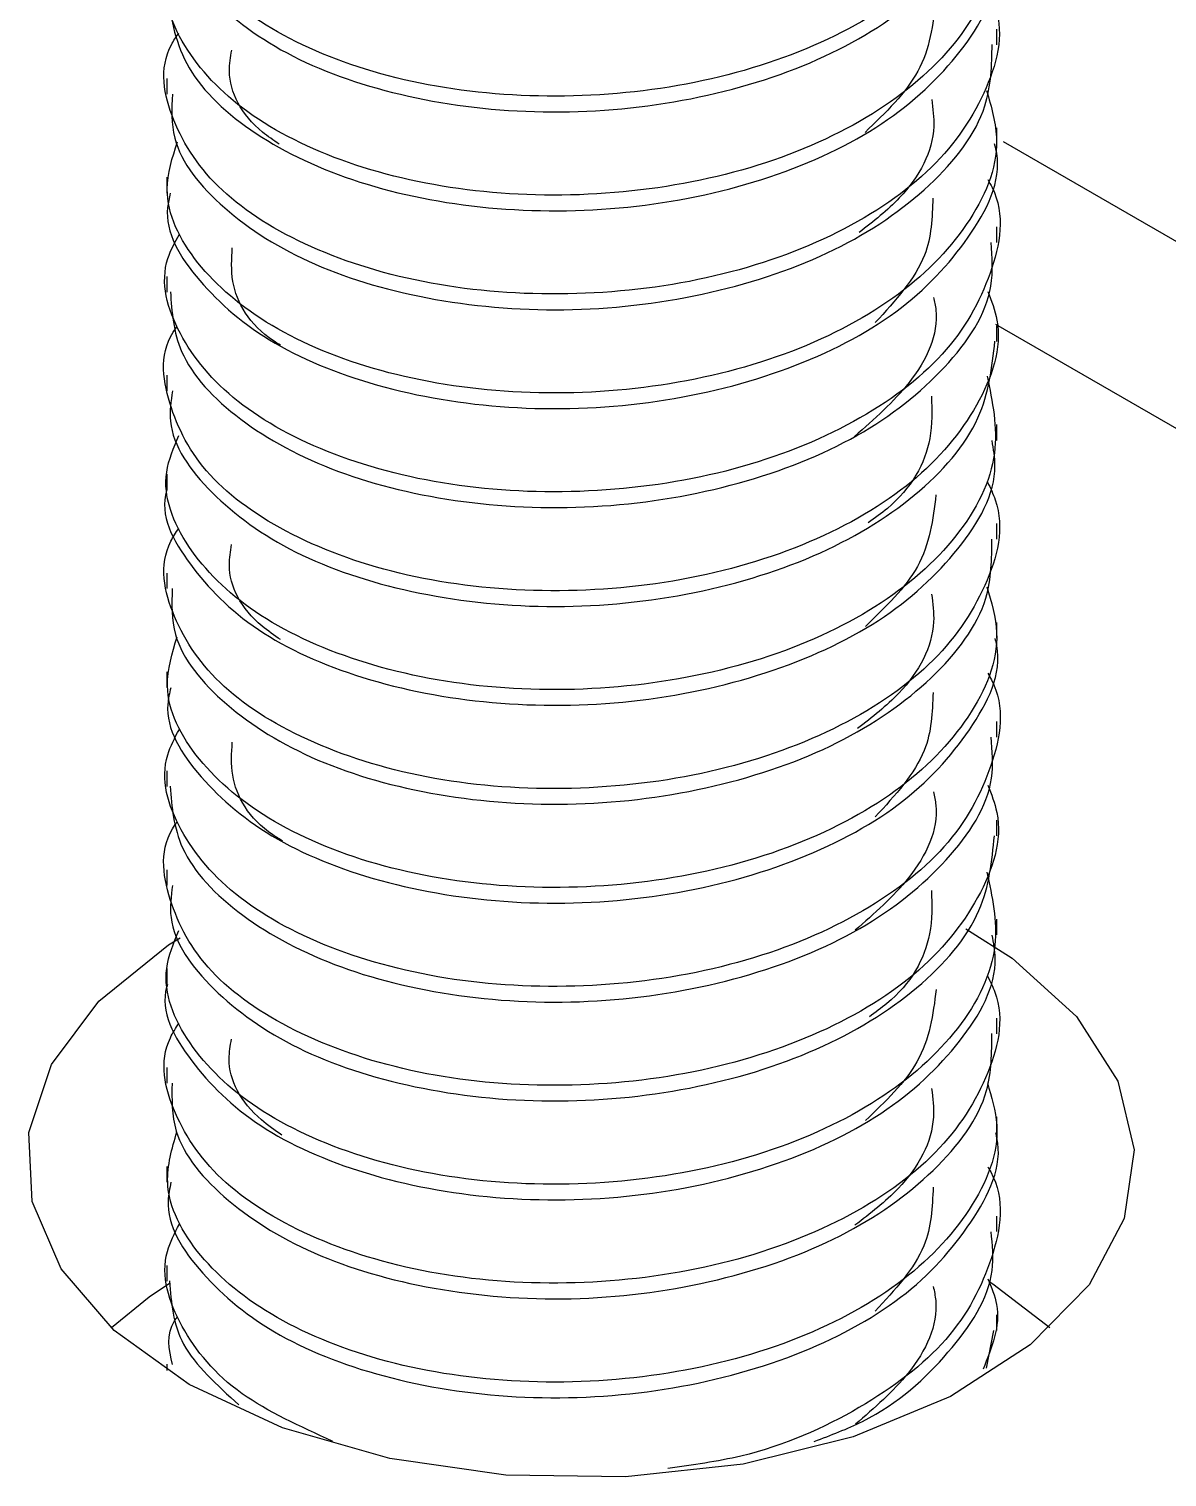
# Model space of a CAD drawing. Extents: x -976302 to -776254, y 5665 to 231437.
# Drawn here: x -787084 to -787001.3, y 89288.3 to 89393.5 of the extents above; entities that cross this region are included whole.
import ezdxf

# ---------------------------------------------------------------- set-up
doc = ezdxf.new("R2010")
doc.units = 0
doc.header["$LTSCALE"] = 1000
doc.header["$MEASUREMENT"] = 0
doc.layers.add('暖通', color=7, linetype='Continuous')

msp = doc.modelspace()

# ---------------------------------------------------------------- linework, layer by layer
at = {"layer": '暖通', "color": 7}
for p, q in [((-787013.65, 89392.38), (-787013.65, 89393.52)), ((-787013.65, 89392.38), (-787013.65, 89393.52)), ((-787074.03, 89389.92), (-787074.03, 89388.79)), ((-787074.03, 89389.92), (-787074.03, 89388.79)), ((-787013.65, 89385.19), (-787013.65, 89386.33)), ((-787013.65, 89385.19), (-787013.65, 89386.33)), ((-786885.03, 89311.36), (-787013.17, 89385.33)), ((-786885.03, 89311.36), (-787013.17, 89385.33)), ((-787074.03, 89382.74), (-787074.03, 89381.59)), ((-787074.03, 89382.74), (-787074.03, 89381.59)), ((-787013.65, 89378), (-787013.65, 89379.14)), ((-787013.65, 89378), (-787013.65, 89379.14)), ((-787074.03, 89375.54), (-787074.03, 89374.4)), ((-787074.03, 89375.54), (-787074.03, 89374.4)), ((-786905.16, 89309.36), (-787013.73, 89372.04)), ((-786905.16, 89309.36), (-787013.73, 89372.04)), ((-787013.65, 89370.81), (-787013.65, 89371.95)), ((-787013.65, 89370.81), (-787013.65, 89371.95)), ((-787074.03, 89368.35), (-787074.03, 89367.22)), ((-787074.03, 89368.35), (-787074.03, 89367.22)), ((-787013.65, 89363.62), (-787013.65, 89364.76)), ((-787013.65, 89363.62), (-787013.65, 89364.76)), ((-787074.03, 89361.17), (-787074.03, 89360.02)), ((-787074.03, 89361.17), (-787074.03, 89360.02)), ((-787013.65, 89356.43), (-787013.65, 89357.57)), ((-787013.65, 89356.43), (-787013.65, 89357.57)), ((-787074.03, 89353.97), (-787074.03, 89352.84)), ((-787074.03, 89353.97), (-787074.03, 89352.84)), ((-787013.65, 89349.24), (-787013.65, 89350.38)), ((-787013.65, 89349.24), (-787013.65, 89350.38)), ((-787074.03, 89346.78), (-787074.03, 89345.64)), ((-787074.03, 89346.78), (-787074.03, 89345.64)), ((-787013.65, 89342.05), (-787013.65, 89343.19)), ((-787013.65, 89342.05), (-787013.65, 89343.19)), ((-787074.03, 89339.59), (-787074.03, 89338.45)), ((-787074.03, 89339.59), (-787074.03, 89338.45)), ((-787013.65, 89334.86), (-787013.65, 89336)), ((-787013.65, 89334.86), (-787013.65, 89336)), ((-787074.03, 89332.4), (-787074.03, 89331.26)), ((-787074.03, 89332.4), (-787074.03, 89331.26)), ((-787013.65, 89327.67), (-787013.65, 89328.81)), ((-787013.65, 89327.67), (-787013.65, 89328.81)), ((-787074.03, 89325.22), (-787074.03, 89324.07)), ((-787074.03, 89325.22), (-787074.03, 89324.07)), ((-787013.65, 89320.48), (-787013.65, 89321.62)), ((-787013.65, 89320.48), (-787013.65, 89321.62)), ((-787074.03, 89318.02), (-787074.03, 89316.88)), ((-787074.03, 89318.02), (-787074.03, 89316.88)), ((-787013.65, 89313.28), (-787013.65, 89314.43)), ((-787013.65, 89313.28), (-787013.65, 89314.43)), ((-787074.03, 89310.83), (-787074.03, 89309.69)), ((-787074.03, 89310.83), (-787074.03, 89309.69)), ((-787013.65, 89306.1), (-787013.65, 89307.23)), ((-787013.65, 89306.1), (-787013.65, 89307.23)), ((-787074.03, 89303.64), (-787074.03, 89302.5)), ((-787074.03, 89303.64), (-787074.03, 89302.5)), ((-787013.65, 89298.9), (-787013.65, 89300.05)), ((-787013.65, 89298.9), (-787013.65, 89300.05)), ((-787014.4, 89296.16), (-787013.87, 89298.92)), ((-787014.4, 89296.16), (-787013.87, 89298.92)), ((-787074.03, 89296.45), (-787074.03, 89295.99)), ((-787074.03, 89296.45), (-787074.03, 89295.99))]:
    msp.add_line(p, q, dxfattribs=at)
at = {"layer": '暖通', "color": 7, "flags": 128}
for points in [[(-787072.39, 89294.99), (-787077.84, 89298.9), (-787081.71, 89303.4), (-787083.81, 89308.28), (-787084.05, 89313.3), (-787082.41, 89318.24), (-787078.97, 89322.86), (-787073.89, 89326.94), (-787073.06, 89327.46)], [(-787072.39, 89294.99), (-787077.84, 89298.9), (-787081.71, 89303.4), (-787083.81, 89308.28), (-787084.05, 89313.3), (-787082.41, 89318.24), (-787078.97, 89322.86), (-787073.89, 89326.94), (-787073.06, 89327.46)], [(-787015.91, 89328.1), (-787012.55, 89325.98), (-787007.86, 89321.74), (-787004.86, 89317.03), (-787003.68, 89312.05), (-787004.39, 89307.04), (-787006.95, 89302.23), (-787011.23, 89297.86), (-787017.04, 89294.12), (-787024.11, 89291.19), (-787032.11, 89289.2), (-787040.66, 89288.26), (-787049.36, 89288.39), (-787057.81, 89289.6), (-787065.61, 89291.84), (-787072.39, 89294.99), (-787072.39, 89294.99)], [(-787015.91, 89328.1), (-787012.55, 89325.98), (-787007.86, 89321.74), (-787004.86, 89317.03), (-787003.68, 89312.05), (-787004.39, 89307.04), (-787006.95, 89302.23), (-787011.23, 89297.86), (-787017.04, 89294.12), (-787024.11, 89291.19), (-787032.11, 89289.2), (-787040.66, 89288.26), (-787049.36, 89288.39), (-787057.81, 89289.6), (-787065.61, 89291.84), (-787072.39, 89294.99), (-787072.39, 89294.99)], [(-787073.83, 89302.32), (-787075.3, 89301.32), (-787078.05, 89299.09)], [(-787073.83, 89302.32), (-787075.3, 89301.32), (-787078.05, 89299.09)], [(-787009.8, 89299.09), (-787013.96, 89302.28), (-787014.16, 89302.41)], [(-787009.8, 89299.09), (-787013.96, 89302.28), (-787014.16, 89302.41)]]:
    msp.add_lwpolyline(points, dxfattribs=at)
at = {"layer": '暖通', "color": 7}
for points, knots in [([(-787014.31, 89410.34), (-787014.04, 89409.61), (-787013.03, 89406.85), (-787014.82, 89401.83), (-787019.54, 89396.23), (-787027.23, 89391.8), (-787036.73, 89389.08), (-787047.06, 89388.33), (-787057.01, 89389.52), (-787065.5, 89392.61), (-787071.47, 89397.02), (-787074.55, 89402.4), (-787073.71, 89406.02), (-787073.3, 89407.82)], [0, 0, 0, 0, 0.0345316, 0.1311969, 0.227885, 0.3245481, 0.4212209, 0.5178949, 0.6145605, 0.7112449, 0.8079067, 0.9045977, 1, 1, 1, 1]), ([(-787014.31, 89410.34), (-787014.04, 89409.61), (-787013.03, 89406.85), (-787014.82, 89401.83), (-787019.54, 89396.23), (-787027.23, 89391.8), (-787036.73, 89389.08), (-787047.06, 89388.33), (-787057.01, 89389.52), (-787065.5, 89392.61), (-787071.47, 89397.02), (-787074.55, 89402.4), (-787073.71, 89406.02), (-787073.3, 89407.82)], [0, 0, 0, 0, 0.0345316, 0.1311969, 0.227885, 0.3245481, 0.4212209, 0.5178949, 0.6145605, 0.7112449, 0.8079067, 0.9045977, 1, 1, 1, 1]), ([(-787073.63, 89403.16), (-787073.74, 89402.47), (-787074.12, 89399.96), (-787071.22, 89395.76), (-787065.27, 89391.29), (-787056.69, 89388.35), (-787046.71, 89387.16), (-787036.4, 89388.02), (-787026.91, 89390.79), (-787019.41, 89395.25), (-787014.5, 89400.81), (-787014, 89404.83), (-787013.76, 89406.77)], [0, 0, 0, 0, 0.040271, 0.147761, 0.255267, 0.36275, 0.470269, 0.577757, 0.685259, 0.792749, 0.900235, 1, 1, 1, 1]), ([(-787073.63, 89403.16), (-787073.74, 89402.47), (-787074.12, 89399.96), (-787071.22, 89395.76), (-787065.27, 89391.29), (-787056.69, 89388.35), (-787046.71, 89387.16), (-787036.4, 89388.02), (-787026.91, 89390.79), (-787019.41, 89395.25), (-787014.5, 89400.81), (-787014, 89404.83), (-787013.76, 89406.77)], [0, 0, 0, 0, 0.040271, 0.147761, 0.255267, 0.36275, 0.470269, 0.577757, 0.685259, 0.792749, 0.900235, 1, 1, 1, 1]), ([(-787014.33, 89404.36), (-787013.96, 89402.4), (-787013.18, 89398.35), (-787016.29, 89392.31), (-787022.29, 89387.14), (-787030.81, 89383.3), (-787040.78, 89381.36), (-787051.1, 89381.37), (-787060.58, 89383.35), (-787068.23, 89387.03), (-787072.94, 89391.86), (-787074.67, 89396.49), (-787073.51, 89399.11), (-787073.13, 89399.95)], [0, 0, 0, 0, 0.090552, 0.186538, 0.282539, 0.37852, 0.474532, 0.570517, 0.666514, 0.762501, 0.858483, 0.954488, 1, 1, 1, 1]), ([(-787014.33, 89404.36), (-787013.96, 89402.4), (-787013.18, 89398.35), (-787016.29, 89392.31), (-787022.29, 89387.14), (-787030.81, 89383.3), (-787040.78, 89381.36), (-787051.1, 89381.37), (-787060.58, 89383.35), (-787068.23, 89387.03), (-787072.94, 89391.86), (-787074.67, 89396.49), (-787073.51, 89399.11), (-787073.13, 89399.95)], [0, 0, 0, 0, 0.090552, 0.186538, 0.282539, 0.37852, 0.474532, 0.570517, 0.666514, 0.762501, 0.858483, 0.954488, 1, 1, 1, 1]), ([(-787074, 89395.97), (-787073.69, 89394.18), (-787073.07, 89390.57), (-787067.94, 89385.71), (-787060.31, 89382.12), (-787050.75, 89380.21), (-787040.43, 89380.24), (-787030.5, 89382.3), (-787022.02, 89386.11), (-787016.24, 89391.41), (-787013.49, 89396.14), (-787013.92, 89398.89), (-787014.02, 89399.56)], [0, 0, 0, 0, 0.105419, 0.212938, 0.320429, 0.427932, 0.535435, 0.642929, 0.750443, 0.857932, 0.965455, 1, 1, 1, 1]), ([(-787074, 89395.97), (-787073.69, 89394.18), (-787073.07, 89390.57), (-787067.94, 89385.71), (-787060.31, 89382.12), (-787050.75, 89380.21), (-787040.43, 89380.24), (-787030.5, 89382.3), (-787022.02, 89386.11), (-787016.24, 89391.41), (-787013.49, 89396.14), (-787013.92, 89398.89), (-787014.02, 89399.56)], [0, 0, 0, 0, 0.105419, 0.212938, 0.320429, 0.427932, 0.535435, 0.642929, 0.750443, 0.857932, 0.965455, 1, 1, 1, 1]), ([(-787014.33, 89396.46), (-787014.12, 89396), (-787012.97, 89393.54), (-787014.23, 89388.74), (-787018.25, 89382.95), (-787025.43, 89378.23), (-787034.62, 89375.1), (-787044.87, 89373.95), (-787055.01, 89374.72), (-787063.86, 89377.44), (-787070.53, 89381.63), (-787073.89, 89386.81), (-787074.67, 89390.95), (-787073.35, 89392.95), (-787073.16, 89393.23)], [0, 0, 0, 0, 0.021887, 0.11811, 0.214347, 0.310571, 0.406793, 0.503034, 0.599256, 0.695504, 0.791724, 0.887962, 0.984188, 1, 1, 1, 1]), ([(-787014.33, 89396.46), (-787014.12, 89396), (-787012.97, 89393.54), (-787014.23, 89388.74), (-787018.25, 89382.95), (-787025.43, 89378.23), (-787034.62, 89375.1), (-787044.87, 89373.95), (-787055.01, 89374.72), (-787063.86, 89377.44), (-787070.53, 89381.63), (-787073.89, 89386.81), (-787074.67, 89390.95), (-787073.35, 89392.95), (-787073.16, 89393.23)], [0, 0, 0, 0, 0.021887, 0.11811, 0.214347, 0.310571, 0.406793, 0.503034, 0.599256, 0.695504, 0.791724, 0.887962, 0.984188, 1, 1, 1, 1]), ([(-787018.1, 89395.61), (-787018.31, 89393.84), (-787018.72, 89390.38), (-787021.75, 89387.44), (-787023.24, 89386.01)], [0, 0, 0, 0, 0.509402, 1, 1, 1, 1]), ([(-787018.1, 89395.61), (-787018.31, 89393.84), (-787018.72, 89390.38), (-787021.75, 89387.44), (-787023.24, 89386.01)], [0, 0, 0, 0, 0.509402, 1, 1, 1, 1]), ([(-787073.62, 89388.79), (-787073.67, 89387.72), (-787073.8, 89384.81), (-787070.21, 89380.35), (-787063.63, 89376.15), (-787054.67, 89373.57), (-787044.52, 89372.78), (-787034.3, 89374.08), (-787025.12, 89377.21), (-787018.17, 89381.99), (-787014.11, 89387.3), (-787014.03, 89390.89), (-787014, 89392.4)], [0, 0, 0, 0, 0.063001, 0.170483, 0.277963, 0.385431, 0.492933, 0.600406, 0.707903, 0.815374, 0.922855, 1, 1, 1, 1]), ([(-787073.62, 89388.79), (-787073.67, 89387.72), (-787073.8, 89384.81), (-787070.21, 89380.35), (-787063.63, 89376.15), (-787054.67, 89373.57), (-787044.52, 89372.78), (-787034.3, 89374.08), (-787025.12, 89377.21), (-787018.17, 89381.99), (-787014.11, 89387.3), (-787014.03, 89390.89), (-787014, 89392.4)], [0, 0, 0, 0, 0.063001, 0.170483, 0.277963, 0.385431, 0.492933, 0.600406, 0.707903, 0.815374, 0.922855, 1, 1, 1, 1]), ([(-787065.85, 89385.14), (-787066.26, 89385.43), (-787068.42, 89386.92), (-787069.72, 89389.44), (-787069.39, 89391.48), (-787069.3, 89391.99)], [0, 0, 0, 0, 0.1522281, 0.7881333, 1, 1, 1, 1]), ([(-787065.85, 89385.14), (-787066.26, 89385.43), (-787068.42, 89386.92), (-787069.72, 89389.44), (-787069.39, 89391.48), (-787069.3, 89391.99)], [0, 0, 0, 0, 0.1522281, 0.7881333, 1, 1, 1, 1]), ([(-787014.4, 89389.05), (-787014.05, 89387.84), (-787013.12, 89384.58), (-787015.44, 89379.16), (-787020.77, 89373.75), (-787028.86, 89369.58), (-787038.61, 89367.22), (-787048.95, 89366.82), (-787058.71, 89368.39), (-787066.83, 89371.76), (-787072.2, 89376.38), (-787074.57, 89381.22), (-787073.62, 89384.17), (-787073.25, 89385.32)], [0, 0, 0, 0, 0.057339, 0.155168, 0.253023, 0.350851, 0.448698, 0.546531, 0.644367, 0.742207, 0.840032, 0.937891, 1, 1, 1, 1]), ([(-787014.4, 89389.05), (-787014.05, 89387.84), (-787013.12, 89384.58), (-787015.44, 89379.16), (-787020.77, 89373.75), (-787028.86, 89369.58), (-787038.61, 89367.22), (-787048.95, 89366.82), (-787058.71, 89368.39), (-787066.83, 89371.76), (-787072.2, 89376.38), (-787074.57, 89381.22), (-787073.62, 89384.17), (-787073.25, 89385.32)], [0, 0, 0, 0, 0.057339, 0.155168, 0.253023, 0.350851, 0.448698, 0.546531, 0.644367, 0.742207, 0.840032, 0.937891, 1, 1, 1, 1]), ([(-787018.39, 89388.4), (-787018.31, 89387.74), (-787017.99, 89385.29), (-787019.79, 89381.77), (-787022.63, 89379.54), (-787023.66, 89378.73)], [0, 0, 0, 0, 0.1894276, 0.7063138, 1, 1, 1, 1]), ([(-787018.39, 89388.4), (-787018.31, 89387.74), (-787017.99, 89385.29), (-787019.79, 89381.77), (-787022.63, 89379.54), (-787023.66, 89378.73)], [0, 0, 0, 0, 0.1894276, 0.7063138, 1, 1, 1, 1]), ([(-787073.77, 89381.58), (-787073.85, 89381.23), (-787074.37, 89379.07), (-787071.97, 89375.12), (-787066.62, 89370.44), (-787058.4, 89367.2), (-787048.61, 89365.66), (-787038.26, 89366.14), (-787028.57, 89368.58), (-787020.51, 89372.74), (-787015.43, 89378.26), (-787013.21, 89382.65), (-787013.76, 89384.95), (-787013.82, 89385.17)], [0, 0, 0, 0, 0.020442, 0.127948, 0.23548, 0.342984, 0.450512, 0.558021, 0.665534, 0.77305, 0.880551, 0.988087, 1, 1, 1, 1]), ([(-787073.77, 89381.58), (-787073.85, 89381.23), (-787074.37, 89379.07), (-787071.97, 89375.12), (-787066.62, 89370.44), (-787058.4, 89367.2), (-787048.61, 89365.66), (-787038.26, 89366.14), (-787028.57, 89368.58), (-787020.51, 89372.74), (-787015.43, 89378.26), (-787013.21, 89382.65), (-787013.76, 89384.95), (-787013.82, 89385.17)], [0, 0, 0, 0, 0.020442, 0.127948, 0.23548, 0.342984, 0.450512, 0.558021, 0.665534, 0.77305, 0.880551, 0.988087, 1, 1, 1, 1]), ([(-787014.32, 89382.58), (-787014.21, 89382.39), (-787012.99, 89380.23), (-787013.8, 89375.67), (-787017.08, 89369.71), (-787023.73, 89364.74), (-787032.56, 89361.22), (-787042.69, 89359.65), (-787052.94, 89360.01), (-787062.16, 89362.35), (-787069.36, 89366.27), (-787073.45, 89371.28), (-787074.7, 89375.69), (-787073.43, 89378.02), (-787073.11, 89378.6)], [0, 0, 0, 0, 0.00916, 0.105067, 0.200977, 0.29689, 0.39279, 0.488721, 0.584626, 0.68055, 0.776453, 0.872362, 0.968278, 1, 1, 1, 1]), ([(-787014.32, 89382.58), (-787014.21, 89382.39), (-787012.99, 89380.23), (-787013.8, 89375.67), (-787017.08, 89369.71), (-787023.73, 89364.74), (-787032.56, 89361.22), (-787042.69, 89359.65), (-787052.94, 89360.01), (-787062.16, 89362.35), (-787069.36, 89366.27), (-787073.45, 89371.28), (-787074.7, 89375.69), (-787073.43, 89378.02), (-787073.11, 89378.6)], [0, 0, 0, 0, 0.00916, 0.105067, 0.200977, 0.29689, 0.39279, 0.488721, 0.584626, 0.68055, 0.776453, 0.872362, 0.968278, 1, 1, 1, 1]), ([(-787018.31, 89381.23), (-787018.36, 89379.82), (-787018.46, 89376.6), (-787021.04, 89373.78), (-787022.5, 89372.18)], [0, 0, 0, 0, 0.4365916, 1, 1, 1, 1]), ([(-787018.31, 89381.23), (-787018.36, 89379.82), (-787018.46, 89376.6), (-787021.04, 89373.78), (-787022.5, 89372.18)], [0, 0, 0, 0, 0.4365916, 1, 1, 1, 1]), ([(-787073.76, 89374.42), (-787073.66, 89372.96), (-787073.43, 89369.66), (-787069.06, 89364.97), (-787061.9, 89361.09), (-787052.6, 89358.86), (-787042.33, 89358.5), (-787032.25, 89360.22), (-787023.42, 89363.71), (-787017.08, 89368.78), (-787013.76, 89373.79), (-787014, 89376.94), (-787014.08, 89378)], [0, 0, 0, 0, 0.085692, 0.193186, 0.300662, 0.408139, 0.515633, 0.623108, 0.730612, 0.838085, 0.94558, 1, 1, 1, 1]), ([(-787073.76, 89374.42), (-787073.66, 89372.96), (-787073.43, 89369.66), (-787069.06, 89364.97), (-787061.9, 89361.09), (-787052.6, 89358.86), (-787042.33, 89358.5), (-787032.25, 89360.22), (-787023.42, 89363.71), (-787017.08, 89368.78), (-787013.76, 89373.79), (-787014, 89376.94), (-787014.08, 89378)], [0, 0, 0, 0, 0.085692, 0.193186, 0.300662, 0.408139, 0.515633, 0.623108, 0.730612, 0.838085, 0.94558, 1, 1, 1, 1]), ([(-787065.76, 89370.53), (-787065.93, 89370.64), (-787067.95, 89371.89), (-787069.44, 89374.46), (-787069.31, 89376.81), (-787069.26, 89377.62)], [0, 0, 0, 0, 0.056931, 0.673426, 1, 1, 1, 1]), ([(-787065.76, 89370.53), (-787065.93, 89370.64), (-787067.95, 89371.89), (-787069.44, 89374.46), (-787069.31, 89376.81), (-787069.26, 89377.62)], [0, 0, 0, 0, 0.056931, 0.673426, 1, 1, 1, 1]), ([(-787014.31, 89374.45), (-787014.05, 89373.76), (-787013.02, 89371.03), (-787014.74, 89366.04), (-787019.37, 89360.42), (-787027, 89355.95), (-787036.46, 89353.17), (-787046.78, 89352.37), (-787056.77, 89353.51), (-787065.27, 89356.55), (-787071.45, 89360.96), (-787074.13, 89366.26), (-787074.6, 89370.14), (-787073.3, 89371.85), (-787073.28, 89371.88)], [0, 0, 0, 0, 0.032926, 0.12946, 0.226016, 0.322548, 0.419089, 0.515633, 0.612167, 0.708721, 0.805252, 0.901811, 0.998346, 1, 1, 1, 1]), ([(-787014.31, 89374.45), (-787014.05, 89373.76), (-787013.02, 89371.03), (-787014.74, 89366.04), (-787019.37, 89360.42), (-787027, 89355.95), (-787036.46, 89353.17), (-787046.78, 89352.37), (-787056.77, 89353.51), (-787065.27, 89356.55), (-787071.45, 89360.96), (-787074.13, 89366.26), (-787074.6, 89370.14), (-787073.3, 89371.85), (-787073.28, 89371.88)], [0, 0, 0, 0, 0.032926, 0.12946, 0.226016, 0.322548, 0.419089, 0.515633, 0.612167, 0.708721, 0.805252, 0.901811, 0.998346, 1, 1, 1, 1]), ([(-787018.26, 89374.01), (-787018.19, 89373.71), (-787017.75, 89371.62), (-787019.48, 89367.9), (-787022.57, 89365.16), (-787024, 89363.91)], [0, 0, 0, 0, 0.0843141, 0.5786754, 1, 1, 1, 1]), ([(-787018.26, 89374.01), (-787018.19, 89373.71), (-787017.75, 89371.62), (-787019.48, 89367.9), (-787022.57, 89365.16), (-787024, 89363.91)], [0, 0, 0, 0, 0.0843141, 0.5786754, 1, 1, 1, 1]), ([(-787073.62, 89367.21), (-787073.72, 89366.47), (-787074.08, 89363.91), (-787071.1, 89359.68), (-787065.07, 89355.24), (-787056.44, 89352.35), (-787046.43, 89351.2), (-787036.13, 89352.12), (-787026.68, 89354.94), (-787019.25, 89359.43), (-787014.45, 89364.97), (-787014.01, 89368.94), (-787013.8, 89370.82)], [0, 0, 0, 0, 0.043121, 0.150608, 0.258109, 0.365589, 0.473106, 0.580591, 0.688092, 0.795578, 0.903062, 1, 1, 1, 1]), ([(-787073.62, 89367.21), (-787073.72, 89366.47), (-787074.08, 89363.91), (-787071.1, 89359.68), (-787065.07, 89355.24), (-787056.44, 89352.35), (-787046.43, 89351.2), (-787036.13, 89352.12), (-787026.68, 89354.94), (-787019.25, 89359.43), (-787014.45, 89364.97), (-787014.01, 89368.94), (-787013.8, 89370.82)], [0, 0, 0, 0, 0.043121, 0.150608, 0.258109, 0.365589, 0.473106, 0.580591, 0.688092, 0.795578, 0.903062, 1, 1, 1, 1]), ([(-787014.36, 89368.29), (-787013.98, 89366.43), (-787013.17, 89362.48), (-787016.17, 89356.51), (-787022.1, 89351.3), (-787030.56, 89347.43), (-787040.5, 89345.44), (-787050.83, 89345.39), (-787060.35, 89347.32), (-787068.06, 89350.96), (-787072.85, 89355.77), (-787074.66, 89360.43), (-787073.52, 89363.09), (-787073.14, 89363.97)], [0, 0, 0, 0, 0.086473, 0.182682, 0.278908, 0.375113, 0.471348, 0.567557, 0.663776, 0.759987, 0.856193, 0.952423, 1, 1, 1, 1]), ([(-787014.36, 89368.29), (-787013.98, 89366.43), (-787013.17, 89362.48), (-787016.17, 89356.51), (-787022.1, 89351.3), (-787030.56, 89347.43), (-787040.5, 89345.44), (-787050.83, 89345.39), (-787060.35, 89347.32), (-787068.06, 89350.96), (-787072.85, 89355.77), (-787074.66, 89360.43), (-787073.52, 89363.09), (-787073.14, 89363.97)], [0, 0, 0, 0, 0.086473, 0.182682, 0.278908, 0.375113, 0.471348, 0.567557, 0.663776, 0.759987, 0.856193, 0.952423, 1, 1, 1, 1]), ([(-787018.41, 89366.84), (-787018.38, 89365.81), (-787018.29, 89362.98), (-787020.12, 89359.68), (-787022.53, 89357.97), (-787023.01, 89357.63)], [0, 0, 0, 0, 0.314684, 0.862996, 1, 1, 1, 1]), ([(-787018.41, 89366.84), (-787018.38, 89365.81), (-787018.29, 89362.98), (-787020.12, 89359.68), (-787022.53, 89357.97), (-787023.01, 89357.63)], [0, 0, 0, 0, 0.314684, 0.862996, 1, 1, 1, 1]), ([(-787074.02, 89360.02), (-787074.03, 89360.01), (-787074.59, 89358.19), (-787072.59, 89354.5), (-787067.88, 89349.65), (-787060.05, 89346.1), (-787050.49, 89344.24), (-787040.15, 89344.32), (-787030.25, 89346.43), (-787021.82, 89350.28), (-787016.13, 89355.61), (-787013.45, 89360.29), (-787013.9, 89362.99), (-787014.01, 89363.61)], [0, 0, 0, 0, 0.000738, 0.108235, 0.215759, 0.323253, 0.430761, 0.538266, 0.645764, 0.75328, 0.860773, 0.968301, 1, 1, 1, 1]), ([(-787074.02, 89360.02), (-787074.03, 89360.01), (-787074.59, 89358.19), (-787072.59, 89354.5), (-787067.88, 89349.65), (-787060.05, 89346.1), (-787050.49, 89344.24), (-787040.15, 89344.32), (-787030.25, 89346.43), (-787021.82, 89350.28), (-787016.13, 89355.61), (-787013.45, 89360.29), (-787013.9, 89362.99), (-787014.01, 89363.61)], [0, 0, 0, 0, 0.000738, 0.108235, 0.215759, 0.323253, 0.430761, 0.538266, 0.645764, 0.75328, 0.860773, 0.968301, 1, 1, 1, 1]), ([(-787014.33, 89360.57), (-787014.13, 89360.15), (-787012.96, 89357.72), (-787014.16, 89352.95), (-787018.09, 89347.14), (-787025.21, 89342.39), (-787034.36, 89339.21), (-787044.6, 89338), (-787054.75, 89338.72), (-787063.65, 89341.4), (-787070.39, 89345.55), (-787073.84, 89350.72), (-787074.68, 89354.89), (-787073.36, 89356.92), (-787073.15, 89357.24)], [0, 0, 0, 0, 0.020297, 0.116478, 0.212672, 0.308854, 0.405033, 0.501233, 0.597413, 0.693619, 0.789797, 0.885991, 0.982176, 1, 1, 1, 1]), ([(-787014.33, 89360.57), (-787014.13, 89360.15), (-787012.96, 89357.72), (-787014.16, 89352.95), (-787018.09, 89347.14), (-787025.21, 89342.39), (-787034.36, 89339.21), (-787044.6, 89338), (-787054.75, 89338.72), (-787063.65, 89341.4), (-787070.39, 89345.55), (-787073.84, 89350.72), (-787074.68, 89354.89), (-787073.36, 89356.92), (-787073.15, 89357.24)], [0, 0, 0, 0, 0.020297, 0.116478, 0.212672, 0.308854, 0.405033, 0.501233, 0.597413, 0.693619, 0.789797, 0.885991, 0.982176, 1, 1, 1, 1]), ([(-787018.09, 89359.65), (-787018.31, 89357.87), (-787018.73, 89354.41), (-787021.76, 89351.5), (-787023.22, 89350.09)], [0, 0, 0, 0, 0.516781, 1, 1, 1, 1]), ([(-787018.09, 89359.65), (-787018.31, 89357.87), (-787018.73, 89354.41), (-787021.76, 89351.5), (-787023.22, 89350.09)], [0, 0, 0, 0, 0.516781, 1, 1, 1, 1]), ([(-787073.63, 89352.84), (-787073.66, 89351.72), (-787073.75, 89348.76), (-787070.07, 89344.27), (-787063.42, 89340.11), (-787054.42, 89337.57), (-787044.25, 89336.84), (-787034.04, 89338.19), (-787024.9, 89341.37), (-787018.03, 89346.18), (-787014.06, 89351.46), (-787014.03, 89355), (-787014.02, 89356.44)], [0, 0, 0, 0, 0.065851, 0.173333, 0.280811, 0.388279, 0.495779, 0.603252, 0.71075, 0.81822, 0.925701, 1, 1, 1, 1]), ([(-787073.63, 89352.84), (-787073.66, 89351.72), (-787073.75, 89348.76), (-787070.07, 89344.27), (-787063.42, 89340.11), (-787054.42, 89337.57), (-787044.25, 89336.84), (-787034.04, 89338.19), (-787024.9, 89341.37), (-787018.03, 89346.18), (-787014.06, 89351.46), (-787014.03, 89355), (-787014.02, 89356.44)], [0, 0, 0, 0, 0.065851, 0.173333, 0.280811, 0.388279, 0.495779, 0.603252, 0.71075, 0.81822, 0.925701, 1, 1, 1, 1]), ([(-787065.75, 89349.13), (-787066.22, 89349.45), (-787068.41, 89350.97), (-787069.74, 89353.52), (-787069.39, 89355.55), (-787069.31, 89356.04)], [0, 0, 0, 0, 0.168836, 0.79743, 1, 1, 1, 1]), ([(-787065.75, 89349.13), (-787066.22, 89349.45), (-787068.41, 89350.97), (-787069.74, 89353.52), (-787069.39, 89355.55), (-787069.31, 89356.04)], [0, 0, 0, 0, 0.168836, 0.79743, 1, 1, 1, 1]), ([(-787014.38, 89352.98), (-787014.05, 89351.87), (-787013.11, 89348.7), (-787015.34, 89343.36), (-787020.59, 89337.93), (-787028.63, 89333.72), (-787038.34, 89331.31), (-787048.68, 89330.86), (-787058.47, 89332.37), (-787066.64, 89335.7), (-787072.1, 89340.3), (-787074.55, 89345.16), (-787073.63, 89348.15), (-787073.27, 89349.33)], [0, 0, 0, 0, 0.053066, 0.151136, 0.249233, 0.347302, 0.44539, 0.543465, 0.64154, 0.739624, 0.83769, 0.935791, 1, 1, 1, 1]), ([(-787014.38, 89352.98), (-787014.05, 89351.87), (-787013.11, 89348.7), (-787015.34, 89343.36), (-787020.59, 89337.93), (-787028.63, 89333.72), (-787038.34, 89331.31), (-787048.68, 89330.86), (-787058.47, 89332.37), (-787066.64, 89335.7), (-787072.1, 89340.3), (-787074.55, 89345.16), (-787073.63, 89348.15), (-787073.27, 89349.33)], [0, 0, 0, 0, 0.053066, 0.151136, 0.249233, 0.347302, 0.44539, 0.543465, 0.64154, 0.739624, 0.83769, 0.935791, 1, 1, 1, 1]), ([(-787018.4, 89352.44), (-787018.31, 89351.77), (-787018, 89349.3), (-787019.85, 89345.74), (-787022.73, 89343.49), (-787023.79, 89342.66)], [0, 0, 0, 0, 0.192492, 0.702537, 1, 1, 1, 1]), ([(-787018.4, 89352.44), (-787018.31, 89351.77), (-787018, 89349.3), (-787019.85, 89345.74), (-787022.73, 89343.49), (-787023.79, 89342.66)], [0, 0, 0, 0, 0.192492, 0.702537, 1, 1, 1, 1]), ([(-787073.74, 89345.63), (-787073.83, 89345.23), (-787074.33, 89343.02), (-787071.87, 89339.03), (-787066.43, 89334.39), (-787058.15, 89331.18), (-787048.34, 89329.7), (-787037.99, 89330.22), (-787028.33, 89332.72), (-787020.33, 89336.92), (-787015.34, 89342.47), (-787013.18, 89346.81), (-787013.74, 89349.05), (-787013.78, 89349.22)], [0, 0, 0, 0, 0.02328, 0.130784, 0.238314, 0.345817, 0.453345, 0.560852, 0.668365, 0.775878, 0.883378, 0.990913, 1, 1, 1, 1]), ([(-787073.74, 89345.63), (-787073.83, 89345.23), (-787074.33, 89343.02), (-787071.87, 89339.03), (-787066.43, 89334.39), (-787058.15, 89331.18), (-787048.34, 89329.7), (-787037.99, 89330.22), (-787028.33, 89332.72), (-787020.33, 89336.92), (-787015.34, 89342.47), (-787013.18, 89346.81), (-787013.74, 89349.05), (-787013.78, 89349.22)], [0, 0, 0, 0, 0.02328, 0.130784, 0.238314, 0.345817, 0.453345, 0.560852, 0.668365, 0.775878, 0.883378, 0.990913, 1, 1, 1, 1]), ([(-787014.32, 89346.69), (-787014.23, 89346.53), (-787012.99, 89344.41), (-787013.75, 89339.88), (-787016.94, 89333.91), (-787023.52, 89328.9), (-787032.3, 89325.34), (-787042.41, 89323.71), (-787052.68, 89324.02), (-787061.93, 89326.31), (-787069.2, 89330.2), (-787073.39, 89335.19), (-787074.7, 89339.63), (-787073.44, 89342), (-787073.11, 89342.61)], [0, 0, 0, 0, 0.007557, 0.103427, 0.1993, 0.295177, 0.391039, 0.486935, 0.582802, 0.678689, 0.774555, 0.870426, 0.966306, 1, 1, 1, 1]), ([(-787014.32, 89346.69), (-787014.23, 89346.53), (-787012.99, 89344.41), (-787013.75, 89339.88), (-787016.94, 89333.91), (-787023.52, 89328.9), (-787032.3, 89325.34), (-787042.41, 89323.71), (-787052.68, 89324.02), (-787061.93, 89326.31), (-787069.2, 89330.2), (-787073.39, 89335.19), (-787074.7, 89339.63), (-787073.44, 89342), (-787073.11, 89342.61)], [0, 0, 0, 0, 0.007557, 0.103427, 0.1993, 0.295177, 0.391039, 0.486935, 0.582802, 0.678689, 0.774555, 0.870426, 0.966306, 1, 1, 1, 1]), ([(-787018.3, 89345.28), (-787018.35, 89343.85), (-787018.47, 89340.64), (-787021.06, 89337.82), (-787022.5, 89336.25)], [0, 0, 0, 0, 0.443597, 1, 1, 1, 1]), ([(-787018.3, 89345.28), (-787018.35, 89343.85), (-787018.47, 89340.64), (-787021.06, 89337.82), (-787022.5, 89336.25)], [0, 0, 0, 0, 0.443597, 1, 1, 1, 1]), ([(-787073.78, 89338.47), (-787073.66, 89336.96), (-787073.38, 89333.62), (-787068.9, 89328.9), (-787061.67, 89325.06), (-787052.34, 89322.87), (-787042.06, 89322.57), (-787031.99, 89324.33), (-787023.21, 89327.87), (-787016.95, 89332.98), (-787013.72, 89337.95), (-787013.99, 89341.05), (-787014.08, 89342.05)], [0, 0, 0, 0, 0.088529, 0.196026, 0.303503, 0.410983, 0.518477, 0.625954, 0.733458, 0.840933, 0.948432, 1, 1, 1, 1]), ([(-787073.78, 89338.47), (-787073.66, 89336.96), (-787073.38, 89333.62), (-787068.9, 89328.9), (-787061.67, 89325.06), (-787052.34, 89322.87), (-787042.06, 89322.57), (-787031.99, 89324.33), (-787023.21, 89327.87), (-787016.95, 89332.98), (-787013.72, 89337.95), (-787013.99, 89341.05), (-787014.08, 89342.05)], [0, 0, 0, 0, 0.088529, 0.196026, 0.303503, 0.410983, 0.518477, 0.625954, 0.733458, 0.840933, 0.948432, 1, 1, 1, 1]), ([(-787065.59, 89334.48), (-787065.83, 89334.63), (-787067.94, 89335.93), (-787069.46, 89338.54), (-787069.31, 89340.87), (-787069.26, 89341.67)], [0, 0, 0, 0, 0.079734, 0.685654, 1, 1, 1, 1]), ([(-787065.59, 89334.48), (-787065.83, 89334.63), (-787067.94, 89335.93), (-787069.46, 89338.54), (-787069.31, 89340.87), (-787069.26, 89341.67)], [0, 0, 0, 0, 0.079734, 0.685654, 1, 1, 1, 1]), ([(-787014.32, 89338.56), (-787014.06, 89337.9), (-787013.01, 89335.21), (-787014.66, 89330.25), (-787019.2, 89324.6), (-787026.77, 89320.1), (-787036.2, 89317.27), (-787046.51, 89316.41), (-787056.52, 89317.5), (-787065.07, 89320.5), (-787071.33, 89324.87), (-787074.11, 89330.16), (-787074.61, 89334.08), (-787073.31, 89335.83), (-787073.26, 89335.9)], [0, 0, 0, 0, 0.031349, 0.127837, 0.224345, 0.320831, 0.417324, 0.513823, 0.61031, 0.706819, 0.803304, 0.899814, 0.996303, 1, 1, 1, 1]), ([(-787014.32, 89338.56), (-787014.06, 89337.9), (-787013.01, 89335.21), (-787014.66, 89330.25), (-787019.2, 89324.6), (-787026.77, 89320.1), (-787036.2, 89317.27), (-787046.51, 89316.41), (-787056.52, 89317.5), (-787065.07, 89320.5), (-787071.33, 89324.87), (-787074.11, 89330.16), (-787074.61, 89334.08), (-787073.31, 89335.83), (-787073.26, 89335.9)], [0, 0, 0, 0, 0.031349, 0.127837, 0.224345, 0.320831, 0.417324, 0.513823, 0.61031, 0.706819, 0.803304, 0.899814, 0.996303, 1, 1, 1, 1]), ([(-787018.27, 89338.06), (-787018.2, 89337.74), (-787017.76, 89335.63), (-787019.49, 89331.93), (-787022.57, 89329.22), (-787023.97, 89328)], [0, 0, 0, 0, 0.090062, 0.586504, 1, 1, 1, 1]), ([(-787018.27, 89338.06), (-787018.2, 89337.74), (-787017.76, 89335.63), (-787019.49, 89331.93), (-787022.57, 89329.22), (-787023.97, 89328)], [0, 0, 0, 0, 0.090062, 0.586504, 1, 1, 1, 1]), ([(-787073.61, 89331.26), (-787073.71, 89330.48), (-787074.04, 89327.86), (-787070.98, 89323.59), (-787064.87, 89319.19), (-787056.19, 89316.34), (-787046.16, 89315.25), (-787035.87, 89316.22), (-787026.45, 89319.08), (-787019.09, 89323.62), (-787014.4, 89329.12), (-787014.02, 89333.04), (-787013.84, 89334.87)], [0, 0, 0, 0, 0.04597, 0.153456, 0.260954, 0.368431, 0.475945, 0.583428, 0.690927, 0.79841, 0.905893, 1, 1, 1, 1]), ([(-787073.61, 89331.26), (-787073.71, 89330.48), (-787074.04, 89327.86), (-787070.98, 89323.59), (-787064.87, 89319.19), (-787056.19, 89316.34), (-787046.16, 89315.25), (-787035.87, 89316.22), (-787026.45, 89319.08), (-787019.09, 89323.62), (-787014.4, 89329.12), (-787014.02, 89333.04), (-787013.84, 89334.87)], [0, 0, 0, 0, 0.04597, 0.153456, 0.260954, 0.368431, 0.475945, 0.583428, 0.690927, 0.79841, 0.905893, 1, 1, 1, 1]), ([(-787014.38, 89332.23), (-787014, 89330.45), (-787013.17, 89326.6), (-787016.06, 89320.71), (-787021.9, 89315.48), (-787030.31, 89311.55), (-787040.23, 89309.51), (-787050.56, 89309.41), (-787060.12, 89311.29), (-787067.89, 89314.9), (-787072.77, 89319.68), (-787074.65, 89324.37), (-787073.53, 89327.07), (-787073.15, 89327.98)], [0, 0, 0, 0, 0.082368, 0.178803, 0.275257, 0.371687, 0.468147, 0.564582, 0.661027, 0.757465, 0.853896, 0.950353, 1, 1, 1, 1]), ([(-787014.38, 89332.23), (-787014, 89330.45), (-787013.17, 89326.6), (-787016.06, 89320.71), (-787021.9, 89315.48), (-787030.31, 89311.55), (-787040.23, 89309.51), (-787050.56, 89309.41), (-787060.12, 89311.29), (-787067.89, 89314.9), (-787072.77, 89319.68), (-787074.65, 89324.37), (-787073.53, 89327.07), (-787073.15, 89327.98)], [0, 0, 0, 0, 0.082368, 0.178803, 0.275257, 0.371687, 0.468147, 0.564582, 0.661027, 0.757465, 0.853896, 0.950353, 1, 1, 1, 1]), ([(-787018.41, 89330.89), (-787018.38, 89329.84), (-787018.31, 89326.99), (-787020.13, 89323.71), (-787022.5, 89322.03), (-787022.93, 89321.72)], [0, 0, 0, 0, 0.322852, 0.874887, 1, 1, 1, 1]), ([(-787018.41, 89330.89), (-787018.38, 89329.84), (-787018.31, 89326.99), (-787020.13, 89323.71), (-787022.5, 89322.03), (-787022.93, 89321.72)], [0, 0, 0, 0, 0.322852, 0.874887, 1, 1, 1, 1]), ([(-787073.98, 89324.06), (-787074, 89324), (-787074.56, 89322.14), (-787072.51, 89318.41), (-787067.71, 89313.58), (-787059.81, 89310.08), (-787050.22, 89308.26), (-787039.88, 89308.4), (-787030.01, 89310.56), (-787021.63, 89314.45), (-787016.02, 89319.81), (-787013.42, 89324.45), (-787013.89, 89327.09), (-787013.99, 89327.65)], [0, 0, 0, 0, 0.003552, 0.111052, 0.21858, 0.326078, 0.43359, 0.541097, 0.6486, 0.756118, 0.863613, 0.971145, 1, 1, 1, 1]), ([(-787073.98, 89324.06), (-787074, 89324), (-787074.56, 89322.14), (-787072.51, 89318.41), (-787067.71, 89313.58), (-787059.81, 89310.08), (-787050.22, 89308.26), (-787039.88, 89308.4), (-787030.01, 89310.56), (-787021.63, 89314.45), (-787016.02, 89319.81), (-787013.42, 89324.45), (-787013.89, 89327.09), (-787013.99, 89327.65)], [0, 0, 0, 0, 0.003552, 0.111052, 0.21858, 0.326078, 0.43359, 0.541097, 0.6486, 0.756118, 0.863613, 0.971145, 1, 1, 1, 1]), ([(-787014.33, 89324.68), (-787014.14, 89324.29), (-787012.96, 89321.91), (-787014.1, 89317.16), (-787017.94, 89311.33), (-787025, 89306.55), (-787034.1, 89303.32), (-787044.33, 89302.06), (-787054.49, 89302.72), (-787063.44, 89305.35), (-787070.25, 89309.48), (-787073.79, 89314.62), (-787074.68, 89318.83), (-787073.37, 89320.9), (-787073.14, 89321.26)], [0, 0, 0, 0, 0.018705, 0.114844, 0.210996, 0.307137, 0.403274, 0.499434, 0.595572, 0.691736, 0.787873, 0.884024, 0.980168, 1, 1, 1, 1]), ([(-787014.33, 89324.68), (-787014.14, 89324.29), (-787012.96, 89321.91), (-787014.1, 89317.16), (-787017.94, 89311.33), (-787025, 89306.55), (-787034.1, 89303.32), (-787044.33, 89302.06), (-787054.49, 89302.72), (-787063.44, 89305.35), (-787070.25, 89309.48), (-787073.79, 89314.62), (-787074.68, 89318.83), (-787073.37, 89320.9), (-787073.14, 89321.26)], [0, 0, 0, 0, 0.018705, 0.114844, 0.210996, 0.307137, 0.403274, 0.499434, 0.595572, 0.691736, 0.787873, 0.884024, 0.980168, 1, 1, 1, 1]), ([(-787018.07, 89323.7), (-787018.3, 89321.89), (-787018.74, 89318.45), (-787021.77, 89315.55), (-787023.21, 89314.17)], [0, 0, 0, 0, 0.524143, 1, 1, 1, 1]), ([(-787018.07, 89323.7), (-787018.3, 89321.89), (-787018.74, 89318.45), (-787021.77, 89315.55), (-787023.21, 89314.17)], [0, 0, 0, 0, 0.524143, 1, 1, 1, 1]), ([(-787073.64, 89316.89), (-787073.66, 89315.72), (-787073.71, 89312.71), (-787069.93, 89308.19), (-787063.21, 89304.07), (-787054.16, 89301.58), (-787043.97, 89300.89), (-787033.78, 89302.3), (-787024.68, 89305.52), (-787017.89, 89310.38), (-787014.02, 89315.61), (-787014.03, 89319.1), (-787014.03, 89320.49)], [0, 0, 0, 0, 0.0687, 0.176183, 0.28366, 0.391128, 0.498626, 0.606099, 0.713597, 0.821067, 0.928549, 1, 1, 1, 1]), ([(-787073.64, 89316.89), (-787073.66, 89315.72), (-787073.71, 89312.71), (-787069.93, 89308.19), (-787063.21, 89304.07), (-787054.16, 89301.58), (-787043.97, 89300.89), (-787033.78, 89302.3), (-787024.68, 89305.52), (-787017.89, 89310.38), (-787014.02, 89315.61), (-787014.03, 89319.1), (-787014.03, 89320.49)], [0, 0, 0, 0, 0.0687, 0.176183, 0.28366, 0.391128, 0.498626, 0.606099, 0.713597, 0.821067, 0.928549, 1, 1, 1, 1]), ([(-787065.66, 89313.11), (-787066.17, 89313.47), (-787068.41, 89315.03), (-787069.76, 89317.61), (-787069.4, 89319.61), (-787069.32, 89320.09)], [0, 0, 0, 0, 0.184598, 0.806404, 1, 1, 1, 1]), ([(-787065.66, 89313.11), (-787066.17, 89313.47), (-787068.41, 89315.03), (-787069.76, 89317.61), (-787069.4, 89319.61), (-787069.32, 89320.09)], [0, 0, 0, 0, 0.184598, 0.806404, 1, 1, 1, 1]), ([(-787014.35, 89316.91), (-787014.04, 89315.89), (-787013.1, 89312.82), (-787015.25, 89307.56), (-787020.41, 89302.1), (-787028.39, 89297.86), (-787038.07, 89295.39), (-787048.41, 89294.89), (-787058.23, 89296.35), (-787066.45, 89299.65), (-787072, 89304.21), (-787074.53, 89309.1), (-787073.65, 89312.12), (-787073.29, 89313.34)], [0, 0, 0, 0, 0.04877, 0.147084, 0.245424, 0.343737, 0.442066, 0.540386, 0.638704, 0.737032, 0.835342, 0.933686, 1, 1, 1, 1]), ([(-787014.35, 89316.91), (-787014.04, 89315.89), (-787013.1, 89312.82), (-787015.25, 89307.56), (-787020.41, 89302.1), (-787028.39, 89297.86), (-787038.07, 89295.39), (-787048.41, 89294.89), (-787058.23, 89296.35), (-787066.45, 89299.65), (-787072, 89304.21), (-787074.53, 89309.1), (-787073.65, 89312.12), (-787073.29, 89313.34)], [0, 0, 0, 0, 0.04877, 0.147084, 0.245424, 0.343737, 0.442066, 0.540386, 0.638704, 0.737032, 0.835342, 0.933686, 1, 1, 1, 1]), ([(-787018.4, 89316.49), (-787018.32, 89315.8), (-787018.01, 89313.31), (-787019.92, 89309.69), (-787022.86, 89307.42), (-787023.98, 89306.56)], [0, 0, 0, 0, 0.1945751, 0.6956382, 1, 1, 1, 1]), ([(-787018.4, 89316.49), (-787018.32, 89315.8), (-787018.01, 89313.31), (-787019.92, 89309.69), (-787022.86, 89307.42), (-787023.98, 89306.56)], [0, 0, 0, 0, 0.1945751, 0.6956382, 1, 1, 1, 1]), ([(-787073.72, 89309.68), (-787073.81, 89309.23), (-787074.3, 89306.97), (-787071.76, 89302.95), (-787066.24, 89298.33), (-787057.91, 89295.17), (-787048.07, 89293.73), (-787037.72, 89294.31), (-787028.1, 89296.86), (-787020.15, 89301.1), (-787015.25, 89306.67), (-787013.15, 89310.97), (-787013.71, 89313.15), (-787013.74, 89313.27)], [0, 0, 0, 0, 0.026119, 0.133622, 0.24115, 0.34865, 0.456178, 0.563683, 0.671195, 0.778705, 0.886204, 0.993735, 1, 1, 1, 1]), ([(-787073.72, 89309.68), (-787073.81, 89309.23), (-787074.3, 89306.97), (-787071.76, 89302.95), (-787066.24, 89298.33), (-787057.91, 89295.17), (-787048.07, 89293.73), (-787037.72, 89294.31), (-787028.1, 89296.86), (-787020.15, 89301.1), (-787015.25, 89306.67), (-787013.15, 89310.97), (-787013.71, 89313.15), (-787013.74, 89313.27)], [0, 0, 0, 0, 0.026119, 0.133622, 0.24115, 0.34865, 0.456178, 0.563683, 0.671195, 0.778705, 0.886204, 0.993735, 1, 1, 1, 1]), ([(-787014.31, 89310.8), (-787014.24, 89310.68), (-787013, 89308.59), (-787013.72, 89304.1), (-787016.8, 89298.09), (-787023.34, 89293.12), (-787030.63, 89289.84), (-787035.78, 89289.13), (-787037.58, 89288.88)], [0, 0, 0, 0, 0.0135075, 0.2309717, 0.4484393, 0.6659204, 0.8833663, 1, 1, 1, 1]), ([(-787014.31, 89310.8), (-787014.24, 89310.68), (-787013, 89308.59), (-787013.72, 89304.1), (-787016.8, 89298.09), (-787023.34, 89293.12), (-787030.63, 89289.84), (-787035.78, 89289.13), (-787037.58, 89288.88)], [0, 0, 0, 0, 0.0135075, 0.2309717, 0.4484393, 0.6659204, 0.8833663, 1, 1, 1, 1]), ([(-787018.29, 89309.33), (-787018.35, 89307.88), (-787018.48, 89304.67), (-787021.08, 89301.86), (-787022.51, 89300.32)], [0, 0, 0, 0, 0.4505221, 1, 1, 1, 1]), ([(-787018.29, 89309.33), (-787018.35, 89307.88), (-787018.48, 89304.67), (-787021.08, 89301.86), (-787022.51, 89300.32)], [0, 0, 0, 0, 0.4505221, 1, 1, 1, 1]), ([(-787061.96, 89290.85), (-787064.33, 89291.93), (-787069.27, 89294.18), (-787073.29, 89299.11), (-787074.7, 89303.57), (-787073.45, 89305.98), (-787073.11, 89306.63)], [0, 0, 0, 0, 0.279468, 0.583204, 0.886977, 1, 1, 1, 1]), ([(-787061.96, 89290.85), (-787064.33, 89291.93), (-787069.27, 89294.18), (-787073.29, 89299.11), (-787074.7, 89303.57), (-787073.45, 89305.98), (-787073.11, 89306.63)], [0, 0, 0, 0, 0.279468, 0.583204, 0.886977, 1, 1, 1, 1]), ([(-787026.94, 89290.84), (-787025.73, 89291.3), (-787021.58, 89292.87), (-787016.9, 89297.24), (-787013.67, 89302.1), (-787013.98, 89305.15), (-787014.08, 89306.09)], [0, 0, 0, 0, 0.143516, 0.4926, 0.841766, 1, 1, 1, 1]), ([(-787026.94, 89290.84), (-787025.73, 89291.3), (-787021.58, 89292.87), (-787016.9, 89297.24), (-787013.67, 89302.1), (-787013.98, 89305.15), (-787014.08, 89306.09)], [0, 0, 0, 0, 0.143516, 0.4926, 0.841766, 1, 1, 1, 1]), ([(-787073.82, 89302.51), (-787073.7, 89300.94), (-787073.47, 89297.71), (-787070.37, 89294.94), (-787068.78, 89293.51)], [0, 0, 0, 0, 0.485801, 1, 1, 1, 1]), ([(-787073.82, 89302.51), (-787073.7, 89300.94), (-787073.47, 89297.71), (-787070.37, 89294.94), (-787068.78, 89293.51)], [0, 0, 0, 0, 0.485801, 1, 1, 1, 1]), ([(-787018.28, 89302.11), (-787018.21, 89301.77), (-787017.77, 89299.64), (-787019.5, 89295.95), (-787022.56, 89293.28), (-787023.94, 89292.09)], [0, 0, 0, 0, 0.095857, 0.594372, 1, 1, 1, 1]), ([(-787018.28, 89302.11), (-787018.21, 89301.77), (-787017.77, 89299.64), (-787019.5, 89295.95), (-787022.56, 89293.28), (-787023.94, 89292.09)], [0, 0, 0, 0, 0.095857, 0.594372, 1, 1, 1, 1]), ([(-787014.32, 89302.67), (-787014.06, 89302.05), (-787013.13, 89299.88), (-787014.03, 89297.67), (-787014.66, 89296.09)], [0, 0, 0, 0, 0.28974, 1, 1, 1, 1]), ([(-787014.32, 89302.67), (-787014.06, 89302.05), (-787013.13, 89299.88), (-787014.03, 89297.67), (-787014.66, 89296.09)], [0, 0, 0, 0, 0.28974, 1, 1, 1, 1]), ([(-787073.61, 89296.44), (-787073.86, 89297.53), (-787074.12, 89298.73), (-787073.32, 89299.81), (-787073.24, 89299.91)], [0, 0, 0, 0, 0.906971, 1, 1, 1, 1]), ([(-787073.61, 89296.44), (-787073.86, 89297.53), (-787074.12, 89298.73), (-787073.32, 89299.81), (-787073.24, 89299.91)], [0, 0, 0, 0, 0.906971, 1, 1, 1, 1])]:
    msp.add_open_spline(points, degree=3, knots=knots, dxfattribs=at)

doc.saveas('drawing.dxf')
